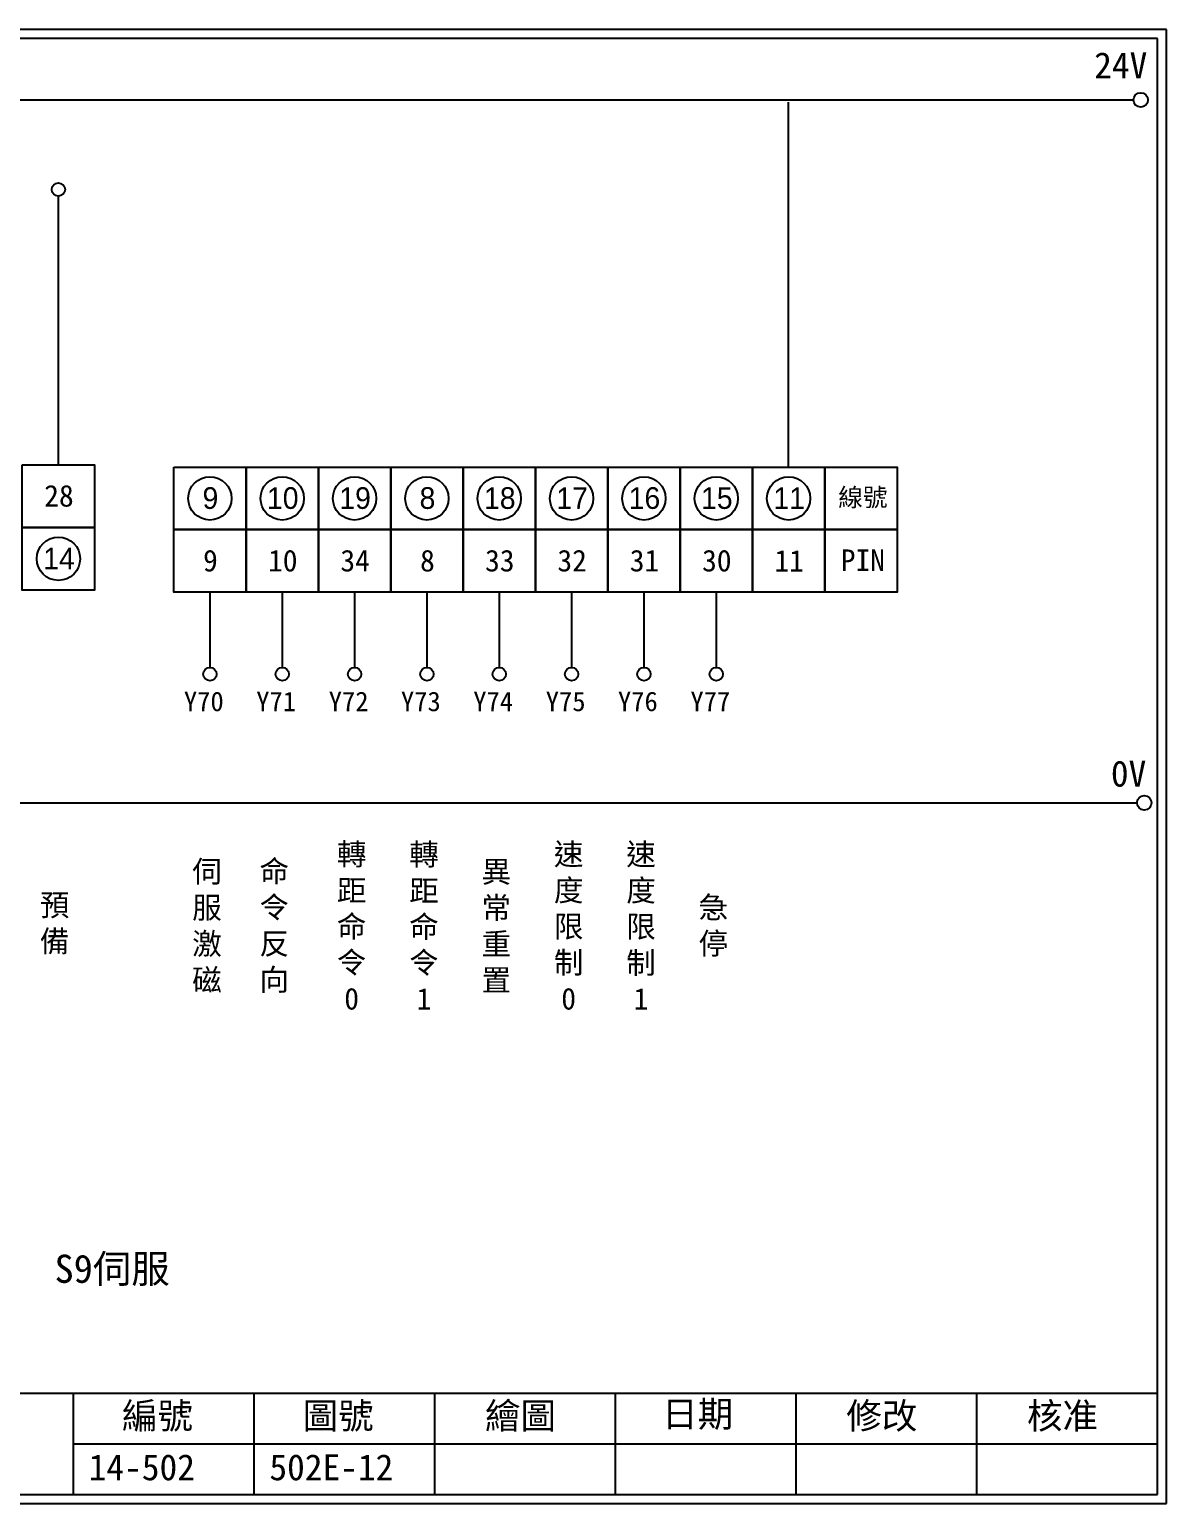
# Model space of a CAD drawing. Extents: x 627 to 914, y 3 to 207.
# Drawn here: x 756.9 to 914.2, y 3 to 207 of the extents above; entities that cross this region are included whole.
import ezdxf

# ---------------------------------------------------------------- set-up
doc = ezdxf.new("R2010")
doc.units = 0
doc.layers.get('0').update_dxf_attribs({"linetype": 'CONTINUOUS'})
doc.layers.add('圖框層', color=7, linetype='CONTINUOUS')
doc.layers.add('標尺寸層', color=3, linetype='CONTINUOUS')
doc.styles.add('CNS', font='romanc.shx', dxfattribs={"bigfont": 'chineset.shx'})
doc.styles.add('STSL', font='kaiu.ttf')

msp = doc.modelspace()

# ---------------------------------------------------------------- linework, layer by layer
for p, q in [((760.86, 146.73), (760.86, 183.91)), ((781.83, 129.09), (781.83, 118.69)), ((791.84, 129.09), (791.84, 118.69)), ((801.85, 129.09), (801.85, 118.69)), ((811.86, 129.09), (811.86, 118.69)), ((821.87, 129.09), (821.87, 118.69)), ((831.88, 129.09), (831.88, 118.69)), ((841.89, 129.09), (841.89, 118.69)), ((851.9, 129.09), (851.9, 118.69))]:
    msp.add_line(p, q)
for points in [[(755.86, 146.73), (765.87, 146.73), (765.87, 138.07), (755.86, 138.07)], [(776.82, 146.42), (786.83, 146.42), (786.83, 137.76), (776.82, 137.76)], [(786.83, 146.42), (796.84, 146.42), (796.84, 137.76), (786.83, 137.76)], [(796.84, 146.42), (806.85, 146.42), (806.85, 137.76), (796.84, 137.76)], [(806.85, 146.42), (816.86, 146.42), (816.86, 137.76), (806.85, 137.76)], [(816.86, 146.42), (826.87, 146.42), (826.87, 137.76), (816.86, 137.76)], [(826.87, 146.42), (836.88, 146.42), (836.88, 137.76), (826.87, 137.76)], [(836.88, 146.42), (846.89, 146.42), (846.89, 137.76), (836.88, 137.76)], [(846.89, 146.42), (856.9, 146.42), (856.9, 137.76), (846.89, 137.76)], [(856.9, 146.42), (866.91, 146.42), (866.91, 137.76), (856.9, 137.76)], [(866.91, 146.42), (876.92, 146.42), (876.92, 137.76), (866.91, 137.76)], [(755.86, 138.07), (765.87, 138.07), (765.87, 129.4), (755.86, 129.4)], [(776.82, 137.76), (786.83, 137.76), (786.83, 129.09), (776.82, 129.09)], [(786.83, 137.76), (796.84, 137.76), (796.84, 129.09), (786.83, 129.09)], [(796.84, 137.76), (806.85, 137.76), (806.85, 129.09), (796.84, 129.09)], [(806.85, 137.76), (816.86, 137.76), (816.86, 129.09), (806.85, 129.09)], [(816.86, 137.76), (826.87, 137.76), (826.87, 129.09), (816.86, 129.09)], [(826.87, 137.76), (836.88, 137.76), (836.88, 129.09), (826.87, 129.09)], [(836.88, 137.76), (846.89, 137.76), (846.89, 129.09), (836.88, 129.09)], [(846.89, 137.76), (856.9, 137.76), (856.9, 129.09), (846.89, 129.09)], [(856.9, 137.76), (866.91, 137.76), (866.91, 129.09), (856.9, 129.09)], [(866.91, 137.76), (876.92, 137.76), (876.92, 129.09), (866.91, 129.09)]]:
    msp.add_lwpolyline(points, close=True)
for centre in [(910.63, 197.22), (911.12, 99.96)]:
    msp.add_circle(centre, 1)
at = {"layer": '圖框層', "color": 7}
for p, q in [((914.2, 206.97), (627.2, 206.97)), ((914.2, 3), (914.2, 206.97)), ((912.95, 205.72), (628.45, 205.72)), ((912.95, 4.25), (912.95, 205.72)), ((628.45, 18.25), (912.95, 18.25)), ((762.95, 4.25), (762.95, 18.25)), ((787.95, 4.25), (787.95, 18.25)), ((812.95, 4.25), (812.95, 18.25)), ((837.95, 4.25), (837.95, 18.25)), ((862.95, 4.25), (862.95, 18.25)), ((887.95, 4.25), (887.95, 18.25)), ((762.95, 11.25), (912.95, 11.25)), ((628.45, 4.25), (912.95, 4.25)), ((627.2, 3), (914.2, 3))]:
    msp.add_line(p, q, dxfattribs=at)
at = {"layer": '標尺寸層', "color": 7}
for p, q in [((632.04, 197.22), (909.63, 197.22)), ((632.25, 99.96), (910.12, 99.96))]:
    msp.add_line(p, q, dxfattribs=at)
at = {"layer": '標尺寸層'}
msp.add_line((861.91, 146.42), (861.91, 196.91), dxfattribs=at)
at = {"layer": '標尺寸層', "color": 7}
for centre in [(760.86, 184.83), (781.83, 117.77), (791.84, 117.77), (801.85, 117.77), (811.86, 117.77), (821.87, 117.77), (831.88, 117.77), (841.89, 117.77), (851.9, 117.77)]:
    msp.add_circle(centre, 0.92, dxfattribs=at)
at = {"layer": '標尺寸層', "color": 0}
for centre in [(781.83, 142.09), (791.84, 142.09), (801.85, 142.09), (811.86, 142.09), (821.87, 142.09), (831.88, 142.09), (841.89, 142.09), (851.9, 142.09), (861.91, 142.09), (760.86, 133.74)]:
    msp.add_circle(centre, 3, dxfattribs=at)

# ---------------------------------------------------------------- texts
at = {"char_height": 3, "width": 8.2913, "attachment_point": 5}
for s, insert in [('28', (760.94, 142.42)), ('9', (781.9, 133.45)), ('10', (791.91, 133.45)), ('34', (801.92, 133.45)), ('8', (811.93, 133.45)), ('33', (821.94, 133.45)), ('32', (831.95, 133.45)), ('31', (841.96, 133.45)), ('30', (851.97, 133.45)), ('11', (861.98, 133.45)), ('PIN', (872.18, 133.53))]:
    msp.add_mtext(s, dxfattribs=dict(at, insert=insert))
at = {"color": 1, "width": 8.2913, "attachment_point": 5}
for s, insert, char_height in [('{\\fPMingLiU|b0|i0|c136|p18;9}', (781.9, 142.11), 3), ('{\\fPMingLiU|b0|i0|c136|p18;10}', (791.91, 142.11), 3), ('{\\fPMingLiU|b0|i0|c136|p18;19}', (801.92, 142.11), 3), ('{\\fPMingLiU|b0|i0|c136|p18;8}', (811.93, 142.11), 3), ('{\\fPMingLiU|b0|i0|c136|p18;18}', (821.94, 142.11), 3), ('{\\fPMingLiU|b0|i0|c136|p18;17}', (831.95, 142.11), 3), ('{\\fPMingLiU|b0|i0|c136|p18;16}', (841.96, 142.11), 3), ('{\\fPMingLiU|b0|i0|c136|p18;15}', (851.97, 142.11), 3), ('{\\fPMingLiU|b0|i0|c136|p18;11}', (861.98, 142.11), 3), ('{\\fPMingLiU|b0|i0|c136|p18;線號}', (872.18, 142.09), 2.5), ('{\\fPMingLiU|b0|i0|c136|p18;14}', (760.94, 133.76), 3)]:
    msp.add_mtext(s, dxfattribs=dict(at, insert=insert, char_height=char_height))
at = {"layer": '圖框層', "color": 4, "style": 'STSL'}
for s, height, p in [('24V', 3.6, (904.19, 200.22)), ('Y70', 2.7, (778.23, 112.64)), ('Y71', 2.7, (788.24, 112.64)), ('Y72', 2.7, (798.27, 112.64)), ('Y73', 2.7, (808.26, 112.64)), ('Y74', 2.7, (818.27, 112.64)), ('Y75', 2.7, (828.3, 112.64)), ('Y76', 2.7, (838.29, 112.64)), ('Y77', 2.7, (848.32, 112.64)), ('0V', 3.6, (906.5, 102.2)), ('編號', 3.6, (769.66, 13.34)), ('圖號', 3.6, (794.66, 13.34)), ('繪圖', 3.6, (819.89, 13.34)), ('日期', 3.6, (844.41, 13.59)), ('修改', 3.6, (869.89, 13.34)), ('核准', 3.6, (894.89, 13.34)), ('14-502', 3.6, (765.06, 6.22)), ('502E-12', 3.6, (790.06, 6.22))]:
    msp.add_text(s, height=height, dxfattribs=at).set_placement(p)
at = {"layer": '標尺寸層', "color": 7, "attachment_point": 5, "style": 'CNS'}
for s, insert, char_height, width in [('{\\fDFKai-SB|b0|i0|c136|p65;轉距命令0}', (801.44, 82.83), 3, 1.8888), ('{\\fDFKai-SB|b0|i0|c136|p65;轉距命令1}', (811.45, 82.83), 3, 1.8888), ('{\\fDFKai-SB|b0|i0|c136|p65;速度限制0}', (831.47, 82.83), 3, 1.8888), ('{\\fDFKai-SB|b0|i0|c136|p65;速度限制1}', (841.48, 82.83), 3, 1.8888), ('{\\fDFKai-SB|b0|i0|c136|p65;伺服激磁}', (781.42, 82.83), 3, 1.8888), ('{\\fDFKai-SB|b0|i0|c136|p65;命令反向}', (790.73, 82.83), 3, 1.8888), ('{\\fDFKai-SB|b0|i0|c136|p65;異常重置}', (821.46, 82.83), 3, 1.8888), ('{\\fDFKai-SB|b0|i0|c136|p65;預備}', (760.34, 83.14), 3, 1.8888), ('{\\fDFKai-SB|b0|i0|c136|p65;急停}', (851.49, 82.83), 3, 1.8888), ('{\\fDFKai-SB|b0|i0|c136|p65;S9伺服}', (768.3, 35.27), 3.9, 27.7582)]:
    msp.add_mtext(s, dxfattribs=dict(at, insert=insert, char_height=char_height, width=width))

doc.saveas('drawing.dxf')
